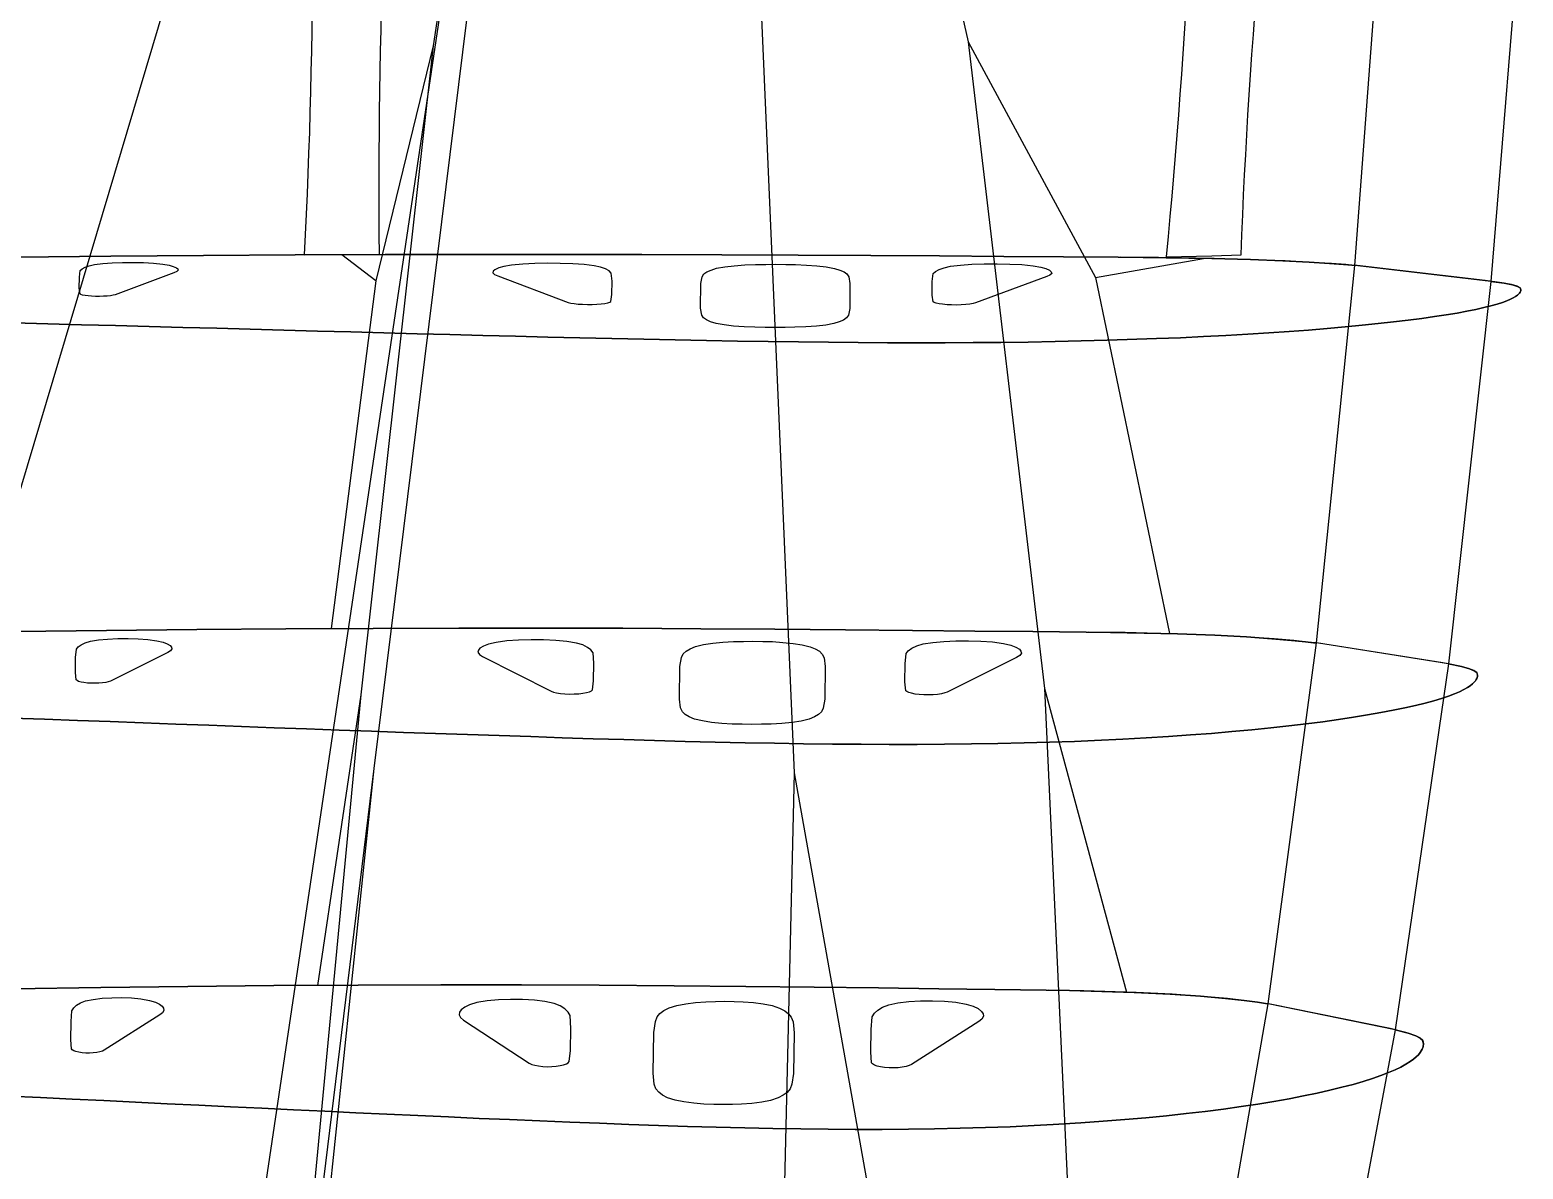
# Model space of a CAD drawing. Extents: x -1328 to 1439, y -3653 to 3653.
# Drawn here: x 71 to 1378, y -2372 to -1375 of the extents above; entities that cross this region are included whole.
import ezdxf

# ---------------------------------------------------------------- set-up
doc = ezdxf.new("R2010")
doc.units = 0
for name, color, linetype in [('BANDESTENSION', 5, 'CONTINUOUS'), ('EXTRADOS', 7, 'CONTINUOUS'), ('INTRADOS', 7, 'CONTINUOUS'), ('JONCS', 6, 'CONTINUOUS'), ('NERVURES', 1, 'CONTINUOUS'), ('SUSPENTAGE', 8, 'CONTINUOUS'), ('TROUS', 2, 'CONTINUOUS')]:
    doc.layers.add(name, color=color, linetype=linetype)

msp = doc.modelspace()

# ---------------------------------------------------------------- linework, layer by layer
at = {"layer": 'BANDESTENSION', "color": 5, "linetype": 'CONTINUOUS'}
for points in [[(318.1, -1358.3, 173.4), (317.8, -1376.2, 177.1), (317.5, -1394, 180.8), (317.1, -1411.8, 184.5), (316.7, -1429.7, 188.2), (316.2, -1447.5, 191.9), (315.7, -1465.3, 195.6), (315, -1483.2, 199.3), (314.4, -1501, 203), (313.7, -1518.8, 206.7), (312.9, -1536.7, 210.4), (312, -1554.5, 214.1), (311.1, -1572.3, 217.8), (311.1, -1572.3, 217.8), (376.9, -1572, 219.3), (376.9, -1572, 219.3), (376.7, -1554.2, 215.6), (376.6, -1536.3, 211.9), (376.6, -1518.5, 208.2), (376.6, -1500.7, 204.5), (376.7, -1482.8, 200.8), (376.9, -1465, 197.1), (377.1, -1447.2, 193.4), (377.3, -1429.3, 189.6), (377.6, -1411.5, 185.9), (378, -1393.7, 182.2), (378.4, -1375.8, 178.6), (378.9, -1358, 174.9)], [(1082, -1360.7, 160.1), (1080.9, -1378.5, 163.7), (1079.8, -1396.3, 167.3), (1078.6, -1414.1, 171), (1077.3, -1431.9, 174.6), (1076, -1449.7, 178.3), (1074.6, -1467.5, 182), (1073.2, -1485.2, 185.6), (1071.7, -1503, 189.3), (1070.1, -1520.8, 193), (1068.5, -1538.6, 196.6), (1066.9, -1556.3, 200.3), (1065.1, -1574.1, 204), (1065.1, -1574.1, 204), (1105.2, -1573.2, 200.2), (1130.8, -1572.2, 196), (1130.8, -1572.2, 196), (1131.5, -1554.6, 192.5), (1132.2, -1537.1, 189), (1133, -1519.6, 185.4), (1133.9, -1502.1, 181.9), (1134.8, -1484.6, 178.3), (1135.8, -1467.1, 174.8), (1136.8, -1449.6, 171.2), (1137.9, -1432.1, 167.6), (1139.1, -1414.6, 164), (1140.3, -1397.1, 160.4), (1141.5, -1379.6, 156.8), (1142.8, -1362.1, 153.2)]]:
    msp.add_polyline3d(points, dxfattribs=at)
at = {"layer": 'EXTRADOS', "color": 7, "linetype": 'CONTINUOUS'}
for points in [[(1377.5, -1250, 20.1), (1349.2, -1595.4, 92.4), (1361, -1597.1, 82.8), (1368.2, -1598.5, 75), (1372.5, -1599.8, 68), (1374.8, -1601.1, 60.9), (1375.6, -1602.9, 51.4), (1375.6, -1602.9, 51.1), (1375.6, -1603.1, 50.1), (1375.5, -1603.4, 48.5), (1375.4, -1603.8, 46.3), (1375.2, -1604.3, 43.5), (1374.9, -1605, 40), (1374.4, -1605.7, 35.9), (1373.6, -1606.6, 31.2), (1372.5, -1607.6, 25.9), (1370.9, -1608.7, 20), (1368.9, -1609.8, 13.5), (1366.4, -1611.1, 6.7), (1363.2, -1612.5, -0.6), (1359.4, -1613.9, -8.3), (1354.8, -1615.3, -16.2), (1349.4, -1616.8, -24.4), (1343.2, -1618.4, -32.8), (1336.2, -1619.9, -41.3), (1328.4, -1621.5, -49.8), (1319.8, -1623.1, -58.4), (1310.3, -1624.7, -67), (1299.9, -1626.2, -75.6), (1288.8, -1627.8, -84.1), (1276.8, -1629.4, -92.5), (1264.2, -1630.9, -100.8), (1250.7, -1632.4, -109), (1236.6, -1633.8, -117), (1221.7, -1635.3, -124.7), (1206.1, -1636.7, -132.3), (1189.7, -1638, -139.5), (1172.7, -1639.3, -146.4), (1155, -1640.5, -153), (1136.6, -1641.6, -159.3), (1117.5, -1642.7, -165.2), (1097.9, -1643.7, -170.7), (1077.7, -1644.7, -175.8), (1056.8, -1645.5, -180.4), (1031.2, -1646.4, -185.3), (1013.5, -1647, -188.3), (991, -1647.5, -191.5), (968, -1648, -194.2), (944.6, -1648.5, -196.4), (920.7, -1648.8, -198.1), (896.4, -1649, -199.2), (871.8, -1649.1, -199.9), (846.8, -1649.1, -200), (821.5, -1649.1, -199.7), (795.8, -1648.9, -198.9), (769.8, -1648.7, -197.6), (743.6, -1648.4, -196), (717, -1648, -194), (690.2, -1647.6, -191.6), (663.1, -1647.1, -188.9), (635.8, -1646.5, -186), (608.2, -1646, -182.8), (580.4, -1645.4, -179.5), (552.4, -1644.7, -176.1), (524.3, -1644.1, -172.5), (495.9, -1643.4, -168.8), (467.4, -1642.7, -165), (438.7, -1642, -161.1), (409.9, -1641.2, -157.1), (380.9, -1640.5, -153), (351.9, -1639.7, -148.9), (322.7, -1638.9, -144.6), (293.4, -1638.1, -140.3), (264, -1637.3, -136), (234.6, -1636.5, -131.7), (205.1, -1635.7, -127.3), (175.6, -1634.9, -122.9), (146, -1634.1, -118.5), (116.4, -1633.3, -114.1), (86.8, -1632.5, -109.8), (57.2, -1631.7, -105.5)], [(57.2, -1631.7, -105.5), (86.8, -1632.5, -109.8), (116.4, -1633.3, -114.1), (146, -1634.1, -118.5), (175.6, -1634.9, -122.9), (205.1, -1635.7, -127.3), (234.6, -1636.5, -131.7), (264, -1637.3, -136), (293.4, -1638.1, -140.3), (322.7, -1638.9, -144.6), (351.9, -1639.7, -148.9), (380.9, -1640.5, -153), (409.9, -1641.2, -157.1), (438.7, -1642, -161.1), (467.4, -1642.7, -165), (495.9, -1643.4, -168.8), (524.3, -1644.1, -172.5), (552.4, -1644.7, -176.1), (580.4, -1645.4, -179.5), (608.2, -1646, -182.8), (635.8, -1646.5, -186), (663.1, -1647.1, -188.9), (690.2, -1647.6, -191.6), (717, -1648, -194), (743.6, -1648.4, -196), (769.8, -1648.7, -197.6), (795.8, -1648.9, -198.9), (821.5, -1649.1, -199.7), (846.8, -1649.1, -200), (871.8, -1649.1, -199.9), (896.4, -1649, -199.2), (920.7, -1648.8, -198.1), (944.6, -1648.5, -196.4), (968, -1648, -194.2), (991, -1647.5, -191.5), (1013.5, -1647, -188.3), (1031.2, -1646.4, -185.3), (1056.8, -1645.5, -180.4), (1077.7, -1644.7, -175.8), (1097.9, -1643.7, -170.7), (1117.5, -1642.7, -165.2), (1136.6, -1641.6, -159.3), (1155, -1640.5, -153), (1172.7, -1639.3, -146.4), (1189.7, -1638, -139.5), (1206.1, -1636.7, -132.3), (1221.7, -1635.3, -124.7), (1236.6, -1633.8, -117), (1250.7, -1632.4, -109), (1264.2, -1630.9, -100.8), (1276.8, -1629.4, -92.5), (1288.8, -1627.8, -84.1), (1299.9, -1626.2, -75.6), (1310.3, -1624.7, -67), (1319.8, -1623.1, -58.4), (1328.4, -1621.5, -49.8), (1336.2, -1619.9, -41.3), (1343.2, -1618.4, -32.8), (1349.4, -1616.8, -24.4), (1354.8, -1615.3, -16.2), (1359.4, -1613.9, -8.3), (1363.2, -1612.5, -0.6), (1366.4, -1611.1, 6.7), (1368.9, -1609.8, 13.5), (1370.9, -1608.7, 20), (1372.5, -1607.6, 25.9), (1373.6, -1606.6, 31.2), (1374.4, -1605.7, 35.9), (1374.9, -1605, 40), (1375.2, -1604.3, 43.5), (1375.4, -1603.8, 46.3), (1375.5, -1603.4, 48.5), (1375.6, -1603.1, 50.1), (1375.6, -1602.9, 51.1), (1375.6, -1602.9, 51.4), (1374.8, -1601.1, 60.9), (1372.5, -1599.8, 68), (1368.2, -1598.5, 75), (1361, -1597.1, 82.8), (1349.2, -1595.4, 92.4), (1312.1, -1930.1, 188.3), (1323.6, -1932.4, 179.1), (1330.6, -1934.3, 171.6), (1334.8, -1936, 164.9), (1337, -1937.7, 158), (1337.7, -1940, 148.9), (1337.7, -1940.1, 148.6), (1337.7, -1940.3, 147.7), (1337.7, -1940.7, 146.1), (1337.6, -1941.2, 144), (1337.4, -1941.9, 141.3), (1337.1, -1942.7, 138), (1336.5, -1943.7, 134.1), (1335.8, -1944.9, 129.6), (1334.7, -1946.1, 124.5), (1333.2, -1947.6, 118.8), (1331.2, -1949.1, 112.6), (1328.7, -1950.8, 106), (1325.6, -1952.5, 99.1), (1321.9, -1954.4, 91.7), (1317.4, -1956.3, 84.1), (1312.1, -1958.3, 76.3), (1306.1, -1960.3, 68.3), (1299.3, -1962.4, 60.1), (1291.7, -1964.4, 51.9), (1283.3, -1966.5, 43.7), (1274, -1968.6, 35.5), (1263.9, -1970.6, 27.3), (1253.1, -1972.7, 19.1), (1241.4, -1974.7, 11.1), (1229.1, -1976.7, 3.1), (1216.1, -1978.7, -4.7), (1202.3, -1980.6, -12.3), (1187.8, -1982.5, -19.7), (1172.6, -1984.3, -26.9), (1156.7, -1986, -33.8), (1140.1, -1987.7, -40.5), (1122.8, -1989.3, -46.8), (1104.9, -1990.8, -52.7), (1086.4, -1992.2, -58.4), (1067.3, -1993.5, -63.6), (1047.6, -1994.8, -68.4), (1027.3, -1995.9, -72.8), (1002.4, -1997.1, -77.5), (985.1, -1997.8, -80.3), (963.3, -1998.5, -83.4), (940.9, -1999.2, -85.9), (918.1, -1999.7, -88), (894.9, -2000.1, -89.6), (871.3, -2000.4, -90.6), (847.3, -2000.5, -91.2), (823, -2000.5, -91.3), (798.3, -2000.4, -90.9), (773.4, -2000.2, -90.1), (748.1, -1999.9, -88.9), (722.6, -1999.5, -87.3), (696.8, -1999, -85.3), (670.7, -1998.4, -83), (644.3, -1997.8, -80.3), (617.7, -1997, -77.5), (590.9, -1996.3, -74.4), (563.9, -1995.5, -71.2), (536.7, -1994.6, -67.9), (509.3, -1993.7, -64.4), (481.7, -1992.8, -60.8), (454, -1991.9, -57.1), (426.1, -1991, -53.3), (398.1, -1990, -49.4), (369.9, -1989, -45.5), (341.7, -1988, -41.4), (313.3, -1986.9, -37.3), (284.8, -1985.9, -33.2), (256.3, -1984.8, -29), (227.6, -1983.7, -24.7), (199, -1982.7, -20.5), (170.2, -1981.6, -16.2), (141.5, -1980.5, -12), (112.7, -1979.5, -7.7), (83.9, -1978.4, -3.5), (55.1, -1977.4, 0.6)], [(55.1, -1977.4, 0.6), (83.9, -1978.4, -3.5), (112.7, -1979.5, -7.7), (141.5, -1980.5, -12), (170.2, -1981.6, -16.2), (199, -1982.7, -20.5), (227.6, -1983.7, -24.7), (256.3, -1984.8, -29), (284.8, -1985.9, -33.2), (313.3, -1986.9, -37.3), (341.7, -1988, -41.4), (369.9, -1989, -45.5), (398.1, -1990, -49.4), (426.1, -1991, -53.3), (454, -1991.9, -57.1), (481.7, -1992.8, -60.8), (509.3, -1993.7, -64.4), (536.7, -1994.6, -67.9), (563.9, -1995.5, -71.2), (590.9, -1996.3, -74.4), (617.7, -1997, -77.5), (644.3, -1997.8, -80.3), (670.7, -1998.4, -83), (696.8, -1999, -85.3), (722.6, -1999.5, -87.3), (748.1, -1999.9, -88.9), (773.4, -2000.2, -90.1), (798.3, -2000.4, -90.9), (823, -2000.5, -91.3), (847.3, -2000.5, -91.2), (871.3, -2000.4, -90.6), (894.9, -2000.1, -89.6), (918.1, -1999.7, -88), (940.9, -1999.2, -85.9), (963.3, -1998.5, -83.4), (985.1, -1997.8, -80.3), (1002.4, -1997.1, -77.5), (1027.3, -1995.9, -72.8), (1047.6, -1994.8, -68.4), (1067.3, -1993.5, -63.6), (1086.4, -1992.2, -58.4), (1104.9, -1990.8, -52.7), (1122.8, -1989.3, -46.8), (1140.1, -1987.7, -40.5), (1156.7, -1986, -33.8), (1172.6, -1984.3, -26.9), (1187.8, -1982.5, -19.7), (1202.3, -1980.6, -12.3), (1216.1, -1978.7, -4.7), (1229.1, -1976.7, 3.1), (1241.4, -1974.7, 11.1), (1253.1, -1972.7, 19.1), (1263.9, -1970.6, 27.3), (1274, -1968.6, 35.5), (1283.3, -1966.5, 43.7), (1291.7, -1964.4, 51.9), (1299.3, -1962.4, 60.1), (1306.1, -1960.3, 68.3), (1312.1, -1958.3, 76.3), (1317.4, -1956.3, 84.1), (1321.9, -1954.4, 91.7), (1325.6, -1952.5, 99.1), (1328.7, -1950.8, 106), (1331.2, -1949.1, 112.6), (1333.2, -1947.6, 118.8), (1334.7, -1946.1, 124.5), (1335.8, -1944.9, 129.6), (1336.5, -1943.7, 134.1), (1337.1, -1942.7, 138), (1337.4, -1941.9, 141.3), (1337.6, -1941.2, 144), (1337.7, -1940.7, 146.1), (1337.7, -1940.3, 147.7), (1337.7, -1940.1, 148.6), (1337.7, -1940, 148.9), (1337, -1937.7, 158), (1334.8, -1936, 164.9), (1330.6, -1934.3, 171.6), (1323.6, -1932.4, 179.1), (1312.1, -1930.1, 188.3), (1265.7, -2250.1, 307.9), (1276.8, -2253, 299.2), (1283.5, -2255.4, 292.1), (1287.5, -2257.5, 285.8), (1289.7, -2259.6, 279.3), (1290.3, -2262.4, 270.7), (1290.3, -2262.5, 270.4), (1290.3, -2262.8, 269.5), (1290.3, -2263.3, 268.1), (1290.2, -2264, 266.1), (1290, -2264.8, 263.5), (1289.7, -2265.8, 260.4), (1289.2, -2267.1, 256.7), (1288.4, -2268.5, 252.5), (1287.3, -2270.1, 247.6), (1285.9, -2271.9, 242.3), (1284, -2273.8, 236.5), (1281.6, -2275.8, 230.2), (1278.6, -2278, 223.6), (1274.9, -2280.3, 216.7), (1270.6, -2282.7, 209.6), (1265.5, -2285.1, 202.2), (1259.7, -2287.6, 194.6), (1253.1, -2290.2, 186.9), (1245.8, -2292.7, 179.2), (1237.6, -2295.3, 171.4), (1228.7, -2297.9, 163.6), (1218.9, -2300.4, 155.9), (1208.4, -2303, 148.3), (1197.2, -2305.5, 140.7), (1185.3, -2308, 133.2), (1172.7, -2310.4, 125.8), (1159.4, -2312.8, 118.7), (1145.4, -2315.1, 111.7), (1130.7, -2317.3, 104.9), (1115.3, -2319.5, 98.4), (1099.3, -2321.6, 92.2), (1082.6, -2323.5, 86.2), (1065.4, -2325.4, 80.6), (1047.5, -2327.1, 75.3), (1029.1, -2328.7, 70.4), (1010, -2330.2, 65.9), (990.5, -2331.6, 61.8), (966.4, -2333.1, 57.4), (949.8, -2333.9, 54.8), (928.7, -2334.9, 51.9), (907.1, -2335.7, 49.5), (885.1, -2336.3, 47.6), (862.7, -2336.8, 46.2), (839.9, -2337.1, 45.2), (816.8, -2337.3, 44.7), (793.3, -2337.3, 44.6), (769.6, -2337.2, 45), (745.5, -2336.9, 45.8), (721.1, -2336.5, 47), (696.5, -2336, 48.6), (671.6, -2335.3, 50.5), (646.4, -2334.6, 52.8), (621, -2333.8, 55.3), (595.3, -2332.9, 58), (569.5, -2331.9, 60.9), (543.4, -2330.9, 64), (517.2, -2329.8, 67.2), (490.8, -2328.7, 70.5), (464.2, -2327.6, 74), (437.4, -2326.4, 77.5), (410.5, -2325.2, 81.1), (383.5, -2324, 84.9), (356.3, -2322.7, 88.7), (329.1, -2321.4, 92.5), (301.7, -2320.1, 96.4), (274.2, -2318.8, 100.4), (246.7, -2317.5, 104.4), (219.1, -2316.2, 108.5), (191.4, -2314.8, 112.5), (163.7, -2313.5, 116.6), (136, -2312.1, 120.7), (108.2, -2310.8, 124.7), (80.4, -2309.4, 128.7), (52.7, -2308.1, 132.7)], [(52.7, -2308.1, 132.7), (80.4, -2309.4, 128.7), (108.2, -2310.8, 124.7), (136, -2312.1, 120.7), (163.7, -2313.5, 116.6), (191.4, -2314.8, 112.5), (219.1, -2316.2, 108.5), (246.7, -2317.5, 104.4), (274.2, -2318.8, 100.4), (301.7, -2320.1, 96.4), (329.1, -2321.4, 92.5), (356.3, -2322.7, 88.7), (383.5, -2324, 84.9), (410.5, -2325.2, 81.1), (437.4, -2326.4, 77.5), (464.2, -2327.6, 74), (490.8, -2328.7, 70.5), (517.2, -2329.8, 67.2), (543.4, -2330.9, 64), (569.5, -2331.9, 60.9), (595.3, -2332.9, 58), (621, -2333.8, 55.3), (646.4, -2334.6, 52.8), (671.6, -2335.3, 50.5), (696.5, -2336, 48.6), (721.1, -2336.5, 47), (745.5, -2336.9, 45.8), (769.6, -2337.2, 45), (793.3, -2337.3, 44.6), (816.8, -2337.3, 44.7), (839.9, -2337.1, 45.2), (862.7, -2336.8, 46.2), (885.1, -2336.3, 47.6), (907.1, -2335.7, 49.5), (928.7, -2334.9, 51.9), (949.8, -2333.9, 54.8), (966.4, -2333.1, 57.4), (990.5, -2331.6, 61.8), (1010, -2330.2, 65.9), (1029.1, -2328.7, 70.4), (1047.5, -2327.1, 75.3), (1065.4, -2325.4, 80.6), (1082.6, -2323.5, 86.2), (1099.3, -2321.6, 92.2), (1115.3, -2319.5, 98.4), (1130.7, -2317.3, 104.9), (1145.4, -2315.1, 111.7), (1159.4, -2312.8, 118.7), (1172.7, -2310.4, 125.8), (1185.3, -2308, 133.2), (1197.2, -2305.5, 140.7), (1208.4, -2303, 148.3), (1218.9, -2300.4, 155.9), (1228.7, -2297.9, 163.6), (1237.6, -2295.3, 171.4), (1245.8, -2292.7, 179.2), (1253.1, -2290.2, 186.9), (1259.7, -2287.6, 194.6), (1265.5, -2285.1, 202.2), (1270.6, -2282.7, 209.6), (1274.9, -2280.3, 216.7), (1278.6, -2278, 223.6), (1281.6, -2275.8, 230.2), (1284, -2273.8, 236.5), (1285.9, -2271.9, 242.3), (1287.3, -2270.1, 247.6), (1288.4, -2268.5, 252.5), (1289.2, -2267.1, 256.7), (1289.7, -2265.8, 260.4), (1290, -2264.8, 263.5), (1290.2, -2264, 266.1), (1290.3, -2263.3, 268.1), (1290.3, -2262.8, 269.5), (1290.3, -2262.5, 270.4), (1290.3, -2262.4, 270.7), (1289.7, -2259.6, 279.3), (1287.5, -2257.5, 285.8), (1283.5, -2255.4, 292.1), (1276.8, -2253, 299.2), (1265.7, -2250.1, 307.9), (1209.1, -2551.9, 450.5)]]:
    msp.add_polyline3d(points, dxfattribs=at)
at = {"layer": 'INTRADOS', "color": 7, "linetype": 'CONTINUOUS'}
for points in [[(60.1, -1574.2, 207.6), (142, -1573.4, 211.6), (223.1, -1572.8, 215), (303.2, -1572.3, 217.6), (382, -1572, 219.4), (459, -1571.8, 220.4), (533.9, -1571.8, 220.6), (606.5, -1571.9, 220), (676.4, -1572.1, 218.7), (743.3, -1572.5, 216.9), (806.8, -1572.8, 214.9), (866.9, -1573.2, 212.8), (923.1, -1573.6, 210.8), (975.3, -1573.9, 209), (1023.3, -1574.3, 207.1), (1045.1, -1574.5, 205.9), (1105.3, -1575.5, 200.6), (1138.9, -1576.4, 195.5), (1167.3, -1577.5, 189.6), (1190.3, -1578.6, 183.3), (1208, -1579.7, 177.3), (1220.4, -1580.6, 172.4), (1227.8, -1581.2, 169.1), (1230.3, -1581.4, 168), (1256, -1239.9, 97.8)], [(1230.3, -1581.4, 168), (1227.8, -1581.2, 169.1), (1220.4, -1580.6, 172.4), (1208, -1579.7, 177.3), (1190.3, -1578.6, 183.3), (1167.3, -1577.5, 189.6), (1138.9, -1576.4, 195.5), (1105.3, -1575.5, 200.6), (1045.1, -1574.5, 205.9), (1023.3, -1574.3, 207.1), (975.3, -1573.9, 209), (923.1, -1573.6, 210.8), (866.9, -1573.2, 212.8), (806.8, -1572.8, 214.9), (743.3, -1572.5, 216.9), (676.4, -1572.1, 218.7), (606.5, -1571.9, 220), (533.9, -1571.8, 220.6), (459, -1571.8, 220.4), (382, -1572, 219.4), (303.2, -1572.3, 217.6), (223.1, -1572.8, 215), (142, -1573.4, 211.6), (60.1, -1574.2, 207.6)], [(58.5, -1901.7, 300.9), (138.1, -1900.7, 304.6), (217.1, -1900, 307.7), (295, -1899.4, 310.1), (371.6, -1899, 311.7), (446.5, -1898.7, 312.5), (519.4, -1898.7, 312.6), (590, -1898.9, 311.9), (658, -1899.3, 310.5), (723, -1899.7, 308.7), (784.8, -1900.2, 306.7), (843.2, -1900.7, 304.6), (897.9, -1901.3, 302.5), (948.7, -1901.7, 300.7), (995.3, -1902.2, 298.8), (1016.6, -1902.5, 297.7), (1075.1, -1903.8, 292.4), (1107.7, -1905, 287.5), (1135.4, -1906.5, 281.8), (1157.8, -1908, 275.7), (1175, -1909.5, 269.9), (1187, -1910.7, 265.2), (1194.2, -1911.5, 262.1), (1196.6, -1911.7, 261), (1230.3, -1581.4, 168)], [(1196.6, -1911.7, 261), (1194.2, -1911.5, 262.1), (1187, -1910.7, 265.2), (1175, -1909.5, 269.9), (1157.8, -1908, 275.7), (1135.4, -1906.5, 281.8), (1107.7, -1905, 287.5), (1075.1, -1903.8, 292.4), (1016.6, -1902.5, 297.7), (995.3, -1902.2, 298.8), (948.7, -1901.7, 300.7), (897.9, -1901.3, 302.5), (843.2, -1900.7, 304.6), (784.8, -1900.2, 306.7), (723, -1899.7, 308.7), (658, -1899.3, 310.5), (590, -1898.9, 311.9), (519.4, -1898.7, 312.6), (446.5, -1898.7, 312.5), (371.6, -1899, 311.7), (295, -1899.4, 310.1), (217.1, -1900, 307.7), (138.1, -1900.7, 304.6), (58.5, -1901.7, 300.9)], [(56.5, -2214.3, 416.3), (133.3, -2213.1, 419.7), (209.5, -2212.2, 422.5), (284.6, -2211.5, 424.6), (358.5, -2211, 426), (430.8, -2210.8, 426.7), (501.2, -2210.8, 426.6), (569.3, -2211.1, 425.8), (634.8, -2211.6, 424.4), (697.6, -2212.2, 422.6), (757.2, -2212.8, 420.6), (813.5, -2213.5, 418.5), (866.3, -2214.2, 416.5), (915.3, -2214.8, 414.7), (960.3, -2215.4, 412.8), (980.8, -2215.8, 411.7), (1037.2, -2217.4, 406.7), (1068.7, -2219, 402), (1095.4, -2220.8, 396.5), (1117, -2222.7, 390.8), (1133.5, -2224.5, 385.3), (1145.2, -2226, 380.8), (1152.1, -2227, 377.8), (1154.4, -2227.3, 376.8), (1196.6, -1911.7, 261)], [(1154.4, -2227.3, 376.8), (1152.1, -2227, 377.8), (1145.2, -2226, 380.8), (1133.5, -2224.5, 385.3), (1117, -2222.7, 390.8), (1095.4, -2220.8, 396.5), (1068.7, -2219, 402), (1037.2, -2217.4, 406.7), (980.8, -2215.8, 411.7), (960.3, -2215.4, 412.8), (915.3, -2214.8, 414.7), (866.3, -2214.2, 416.5), (813.5, -2213.5, 418.5), (757.2, -2212.8, 420.6), (697.6, -2212.2, 422.6), (634.8, -2211.6, 424.4), (569.3, -2211.1, 425.8), (501.2, -2210.8, 426.6), (430.8, -2210.8, 426.7), (358.5, -2211, 426), (284.6, -2211.5, 424.6), (209.5, -2212.2, 422.5), (133.3, -2213.1, 419.7), (56.5, -2214.3, 416.3)], [(1102.9, -2524.6, 514.7), (1154.4, -2227.3, 376.8)]]:
    msp.add_polyline3d(points, dxfattribs=at)
at = {"layer": 'JONCS', "color": 6, "linetype": 'CONTINUOUS'}
for points in [[(1349.4, -1616.8, -24.4), (1354.8, -1615.3, -16.2), (1359.4, -1613.9, -8.3), (1363.2, -1612.5, -0.6), (1366.4, -1611.1, 6.7), (1368.9, -1609.8, 13.5), (1370.9, -1608.7, 20), (1372.5, -1607.6, 25.9), (1373.6, -1606.6, 31.2), (1374.4, -1605.7, 35.9), (1374.9, -1605, 40), (1375.2, -1604.3, 43.5), (1375.4, -1603.8, 46.3), (1375.5, -1603.4, 48.5), (1375.6, -1603.1, 50.1), (1375.6, -1602.9, 51.1), (1375.6, -1602.9, 51.4), (1374.8, -1601.1, 61.3), (1372.2, -1599.7, 68.7), (1367.3, -1598.3, 76.1), (1359, -1596.8, 84.6), (1344.2, -1594.7, 96), (1232.2, -1581.6, 167.1), (1229.8, -1581.4, 168.2), (1222.4, -1580.8, 171.5), (1210, -1579.9, 176.5), (1192.4, -1578.8, 182.6), (1169.3, -1577.6, 189.1), (1140.9, -1576.5, 195.2), (1107.3, -1575.5, 200.3), (1058.4, -1574.6, 205.1), (1025.3, -1574.3, 207)], [(1312.1, -1958.3, 76.3), (1317.4, -1956.3, 84.1), (1321.9, -1954.4, 91.7), (1325.6, -1952.5, 99.1), (1328.7, -1950.8, 106), (1331.2, -1949.1, 112.6), (1333.2, -1947.6, 118.8), (1334.7, -1946.1, 124.5), (1335.8, -1944.9, 129.6), (1336.5, -1943.7, 134.1), (1337.1, -1942.7, 138), (1337.4, -1941.9, 141.3), (1337.6, -1941.2, 144), (1337.7, -1940.7, 146.1), (1337.7, -1940.3, 147.7), (1337.7, -1940.1, 148.6), (1337.7, -1940, 148.9), (1337, -1937.6, 158.4), (1334.5, -1935.8, 165.5), (1329.8, -1934, 172.7), (1321.7, -1931.9, 180.8), (1307.3, -1929.2, 191.7), (1198.5, -1911.9, 260.1), (1196.1, -1911.7, 261.2), (1189, -1910.9, 264.4), (1176.9, -1909.7, 269.2), (1159.8, -1908.2, 275.1), (1137.4, -1906.6, 281.3), (1109.8, -1905.1, 287.2), (1077.1, -1903.9, 292.2), (1029.5, -1902.7, 296.8), (997.3, -1902.2, 298.7)], [(1265.5, -2285.1, 202.2), (1270.6, -2282.7, 209.6), (1274.9, -2280.3, 216.7), (1278.6, -2278, 223.6), (1281.6, -2275.8, 230.2), (1284, -2273.8, 236.5), (1285.9, -2271.9, 242.3), (1287.3, -2270.1, 247.6), (1288.4, -2268.5, 252.5), (1289.2, -2267.1, 256.7), (1289.7, -2265.8, 260.4), (1290, -2264.8, 263.5), (1290.2, -2264, 266.1), (1290.3, -2263.3, 268.1), (1290.3, -2262.8, 269.5), (1290.3, -2262.5, 270.4), (1290.3, -2262.4, 270.7), (1289.6, -2259.5, 279.7), (1287.2, -2257.2, 286.4), (1282.7, -2255, 293.1), (1274.9, -2252.5, 300.8), (1261.1, -2249, 311.2), (1156.2, -2227.6, 376), (1153.9, -2227.3, 377), (1147, -2226.3, 380), (1135.4, -2224.8, 384.6), (1118.9, -2222.9, 390.2), (1097.3, -2220.9, 396.1), (1070.6, -2219.1, 401.7), (1039.1, -2217.5, 406.4), (993.2, -2216, 410.9), (962.1, -2215.4, 412.8)]]:
    msp.add_polyline3d(points, dxfattribs=at)
at = {"layer": 'NERVURES', "color": 1, "linetype": 'CONTINUOUS'}
for points in [[(57.2, -1631.7, -105.5), (86.8, -1632.5, -109.8), (116.4, -1633.3, -114.1), (146, -1634.1, -118.5), (175.6, -1634.9, -122.9), (205.1, -1635.7, -127.3), (234.6, -1636.5, -131.7), (264, -1637.3, -136), (293.4, -1638.1, -140.3), (322.7, -1638.9, -144.6), (351.9, -1639.7, -148.9), (380.9, -1640.5, -153), (409.9, -1641.2, -157.1), (438.7, -1642, -161.1), (467.4, -1642.7, -165), (495.9, -1643.4, -168.8), (524.3, -1644.1, -172.5), (552.4, -1644.7, -176.1), (580.4, -1645.4, -179.5), (608.2, -1646, -182.8), (635.8, -1646.5, -186), (663.1, -1647.1, -188.9), (690.2, -1647.6, -191.6), (717, -1648, -194), (743.6, -1648.4, -196), (769.8, -1648.7, -197.6), (795.8, -1648.9, -198.9), (821.5, -1649.1, -199.7), (846.8, -1649.1, -200), (871.8, -1649.1, -199.9), (896.4, -1649, -199.2), (920.7, -1648.8, -198.1), (944.6, -1648.5, -196.4), (968, -1648, -194.2), (991, -1647.5, -191.5), (1013.5, -1647, -188.3), (1031.2, -1646.4, -185.3), (1056.8, -1645.5, -180.4), (1077.7, -1644.7, -175.8), (1097.9, -1643.7, -170.7), (1117.5, -1642.7, -165.2), (1136.6, -1641.6, -159.3), (1155, -1640.5, -153), (1172.7, -1639.3, -146.4), (1189.7, -1638, -139.5), (1206.1, -1636.7, -132.3), (1221.7, -1635.3, -124.7), (1236.6, -1633.8, -117), (1250.7, -1632.4, -109), (1264.2, -1630.9, -100.8), (1276.8, -1629.4, -92.5), (1288.8, -1627.8, -84.1), (1299.9, -1626.2, -75.6), (1310.3, -1624.7, -67), (1319.8, -1623.1, -58.4), (1328.4, -1621.5, -49.8), (1336.2, -1619.9, -41.3), (1343.2, -1618.4, -32.8), (1349.4, -1616.8, -24.4), (1354.8, -1615.3, -16.2), (1359.4, -1613.9, -8.3), (1363.2, -1612.5, -0.6), (1366.4, -1611.1, 6.7), (1368.9, -1609.8, 13.5), (1370.9, -1608.7, 20), (1372.5, -1607.6, 25.9), (1373.6, -1606.6, 31.2), (1374.4, -1605.7, 35.9), (1374.9, -1605, 40), (1375.2, -1604.3, 43.5), (1375.4, -1603.8, 46.3), (1375.5, -1603.4, 48.5), (1375.6, -1603.1, 50.1), (1375.6, -1602.9, 51.1), (1375.6, -1602.9, 51.4), (1374.8, -1601.1, 60.9), (1372.5, -1599.8, 68), (1368.2, -1598.5, 75), (1361, -1597.1, 82.8), (1349.2, -1595.4, 92.4), (1230.3, -1581.4, 168), (1227.8, -1581.2, 169.1), (1220.4, -1580.6, 172.4), (1208, -1579.7, 177.3), (1190.3, -1578.6, 183.3), (1167.3, -1577.5, 189.6), (1138.9, -1576.4, 195.5), (1105.3, -1575.5, 200.6), (1045.1, -1574.5, 205.9), (1023.3, -1574.3, 207.1), (975.3, -1573.9, 209), (923.1, -1573.6, 210.8), (866.9, -1573.2, 212.8), (806.8, -1572.8, 214.9), (743.3, -1572.5, 216.9), (676.4, -1572.1, 218.7), (606.5, -1571.9, 220), (533.9, -1571.8, 220.6), (459, -1571.8, 220.4), (382, -1572, 219.4), (303.2, -1572.3, 217.6), (223.1, -1572.8, 215), (142, -1573.4, 211.6), (60.1, -1574.2, 207.6)], [(55.1, -1977.4, 0.6), (83.9, -1978.4, -3.5), (112.7, -1979.5, -7.7), (141.5, -1980.5, -12), (170.2, -1981.6, -16.2), (199, -1982.7, -20.5), (227.6, -1983.7, -24.7), (256.3, -1984.8, -29), (284.8, -1985.9, -33.2), (313.3, -1986.9, -37.3), (341.7, -1988, -41.4), (369.9, -1989, -45.5), (398.1, -1990, -49.4), (426.1, -1991, -53.3), (454, -1991.9, -57.1), (481.7, -1992.8, -60.8), (509.3, -1993.7, -64.4), (536.7, -1994.6, -67.9), (563.9, -1995.5, -71.2), (590.9, -1996.3, -74.4), (617.7, -1997, -77.5), (644.3, -1997.8, -80.3), (670.7, -1998.4, -83), (696.8, -1999, -85.3), (722.6, -1999.5, -87.3), (748.1, -1999.9, -88.9), (773.4, -2000.2, -90.1), (798.3, -2000.4, -90.9), (823, -2000.5, -91.3), (847.3, -2000.5, -91.2), (871.3, -2000.4, -90.6), (894.9, -2000.1, -89.6), (918.1, -1999.7, -88), (940.9, -1999.2, -85.9), (963.3, -1998.5, -83.4), (985.1, -1997.8, -80.3), (1002.4, -1997.1, -77.5), (1027.3, -1995.9, -72.8), (1047.6, -1994.8, -68.4), (1067.3, -1993.5, -63.6), (1086.4, -1992.2, -58.4), (1104.9, -1990.8, -52.7), (1122.8, -1989.3, -46.8), (1140.1, -1987.7, -40.5), (1156.7, -1986, -33.8), (1172.6, -1984.3, -26.9), (1187.8, -1982.5, -19.7), (1202.3, -1980.6, -12.3), (1216.1, -1978.7, -4.7), (1229.1, -1976.7, 3.1), (1241.4, -1974.7, 11.1), (1253.1, -1972.7, 19.1), (1263.9, -1970.6, 27.3), (1274, -1968.6, 35.5), (1283.3, -1966.5, 43.7), (1291.7, -1964.4, 51.9), (1299.3, -1962.4, 60.1), (1306.1, -1960.3, 68.3), (1312.1, -1958.3, 76.3), (1317.4, -1956.3, 84.1), (1321.9, -1954.4, 91.7), (1325.6, -1952.5, 99.1), (1328.7, -1950.8, 106), (1331.2, -1949.1, 112.6), (1333.2, -1947.6, 118.8), (1334.7, -1946.1, 124.5), (1335.8, -1944.9, 129.6), (1336.5, -1943.7, 134.1), (1337.1, -1942.7, 138), (1337.4, -1941.9, 141.3), (1337.6, -1941.2, 144), (1337.7, -1940.7, 146.1), (1337.7, -1940.3, 147.7), (1337.7, -1940.1, 148.6), (1337.7, -1940, 148.9), (1337, -1937.7, 158), (1334.8, -1936, 164.9), (1330.6, -1934.3, 171.6), (1323.6, -1932.4, 179.1), (1312.1, -1930.1, 188.3), (1196.6, -1911.7, 261), (1194.2, -1911.5, 262.1), (1187, -1910.7, 265.2), (1175, -1909.5, 269.9), (1157.8, -1908, 275.7), (1135.4, -1906.5, 281.8), (1107.7, -1905, 287.5), (1075.1, -1903.8, 292.4), (1016.6, -1902.5, 297.7), (995.3, -1902.2, 298.8), (948.7, -1901.7, 300.7), (897.9, -1901.3, 302.5), (843.2, -1900.7, 304.6), (784.8, -1900.2, 306.7), (723, -1899.7, 308.7), (658, -1899.3, 310.5), (590, -1898.9, 311.9), (519.4, -1898.7, 312.6), (446.5, -1898.7, 312.5), (371.6, -1899, 311.7), (295, -1899.4, 310.1), (217.1, -1900, 307.7), (138.1, -1900.7, 304.6), (58.5, -1901.7, 300.9)], [(52.7, -2308.1, 132.7), (80.4, -2309.4, 128.7), (108.2, -2310.8, 124.7), (136, -2312.1, 120.7), (163.7, -2313.5, 116.6), (191.4, -2314.8, 112.5), (219.1, -2316.2, 108.5), (246.7, -2317.5, 104.4), (274.2, -2318.8, 100.4), (301.7, -2320.1, 96.4), (329.1, -2321.4, 92.5), (356.3, -2322.7, 88.7), (383.5, -2324, 84.9), (410.5, -2325.2, 81.1), (437.4, -2326.4, 77.5), (464.2, -2327.6, 74), (490.8, -2328.7, 70.5), (517.2, -2329.8, 67.2), (543.4, -2330.9, 64), (569.5, -2331.9, 60.9), (595.3, -2332.9, 58), (621, -2333.8, 55.3), (646.4, -2334.6, 52.8), (671.6, -2335.3, 50.5), (696.5, -2336, 48.6), (721.1, -2336.5, 47), (745.5, -2336.9, 45.8), (769.6, -2337.2, 45), (793.3, -2337.3, 44.6), (816.8, -2337.3, 44.7), (839.9, -2337.1, 45.2), (862.7, -2336.8, 46.2), (885.1, -2336.3, 47.6), (907.1, -2335.7, 49.5), (928.7, -2334.9, 51.9), (949.8, -2333.9, 54.8), (966.4, -2333.1, 57.4), (990.5, -2331.6, 61.8), (1010, -2330.2, 65.9), (1029.1, -2328.7, 70.4), (1047.5, -2327.1, 75.3), (1065.4, -2325.4, 80.6), (1082.6, -2323.5, 86.2), (1099.3, -2321.6, 92.2), (1115.3, -2319.5, 98.4), (1130.7, -2317.3, 104.9), (1145.4, -2315.1, 111.7), (1159.4, -2312.8, 118.7), (1172.7, -2310.4, 125.8), (1185.3, -2308, 133.2), (1197.2, -2305.5, 140.7), (1208.4, -2303, 148.3), (1218.9, -2300.4, 155.9), (1228.7, -2297.9, 163.6), (1237.6, -2295.3, 171.4), (1245.8, -2292.7, 179.2), (1253.1, -2290.2, 186.9), (1259.7, -2287.6, 194.6), (1265.5, -2285.1, 202.2), (1270.6, -2282.7, 209.6), (1274.9, -2280.3, 216.7), (1278.6, -2278, 223.6), (1281.6, -2275.8, 230.2), (1284, -2273.8, 236.5), (1285.9, -2271.9, 242.3), (1287.3, -2270.1, 247.6), (1288.4, -2268.5, 252.5), (1289.2, -2267.1, 256.7), (1289.7, -2265.8, 260.4), (1290, -2264.8, 263.5), (1290.2, -2264, 266.1), (1290.3, -2263.3, 268.1), (1290.3, -2262.8, 269.5), (1290.3, -2262.5, 270.4), (1290.3, -2262.4, 270.7), (1289.7, -2259.6, 279.3), (1287.5, -2257.5, 285.8), (1283.5, -2255.4, 292.1), (1276.8, -2253, 299.2), (1265.7, -2250.1, 307.9), (1154.4, -2227.3, 376.8), (1152.1, -2227, 377.8), (1145.2, -2226, 380.8), (1133.5, -2224.5, 385.3), (1117, -2222.7, 390.8), (1095.4, -2220.8, 396.5), (1068.7, -2219, 402), (1037.2, -2217.4, 406.7), (980.8, -2215.8, 411.7), (960.3, -2215.4, 412.8), (915.3, -2214.8, 414.7), (866.3, -2214.2, 416.5), (813.5, -2213.5, 418.5), (757.2, -2212.8, 420.6), (697.6, -2212.2, 422.6), (634.8, -2211.6, 424.4), (569.3, -2211.1, 425.8), (501.2, -2210.8, 426.6), (430.8, -2210.8, 426.7), (358.5, -2211, 426), (284.6, -2211.5, 424.6), (209.5, -2212.2, 422.5), (133.3, -2213.1, 419.7), (56.5, -2214.3, 416.3)]]:
    msp.add_polyline3d(points, dxfattribs=at)
at = {"layer": 'SUSPENTAGE', "color": 8, "linetype": 'CONTINUOUS'}
for points in [[(472.4, -404.4, 4448.4), (-2.1, -1993.5, 2407.2)], [(571.9, -407.6, 4435.6), (216.7, -2792.3, 2200.7)], [(571.9, -407.6, 4435.6), (372.2, -2021.6, 2368.7)], [(571.9, -407.6, 4435.6), (424.1, -1389.3, 2000.1)], [(669.7, -407.2, 4437.3), (891.9, -1386, 2006.4)], [(669.7, -407.2, 4437.3), (739.9, -2025.4, 2365.3)], [(424.1, -1389.3, 2000.1), (360.6, -1957.2, 1116.9)], [(424.1, -1389.3, 2000.1), (373.8, -1595, 969.7)], [(891.9, -1386, 2006.4), (1003.3, -1592.1, 980.8)], [(891.9, -1386, 2006.4), (958.7, -1951.5, 1121.8)], [(373.8, -1595, 969.7), (344, -1572.2, 218.5)], [(1003.3, -1592.1, 980.8), (1098, -1575.3, 201.2)], [(1003.3, -1592.1, 980.8), (1068, -1903.6, 293.1)], [(373.8, -1595, 969.7), (334.7, -1899.1, 310.9)], [(360.6, -1957.2, 1116.9), (308.7, -2504.4, 562.1)], [(360.6, -1957.2, 1116.9), (322.9, -2211.3, 425.3)], [(958.7, -1951.5, 1121.8), (1030.4, -2217.2, 407.3)], [(958.7, -1951.5, 1121.8), (984.6, -2512.4, 543.3)], [(372.2, -2021.6, 2368.7), (277.1, -2797.9, 1665.1)], [(372.2, -2021.6, 2368.7), (318.4, -2534.7, 1451.9)], [(739.9, -2025.4, 2365.3), (721.5, -2804.6, 1658.8)], [(739.9, -2025.4, 2365.3), (830.7, -2537, 1450.5)]]:
    msp.add_polyline3d(points, dxfattribs=at)
at = {"layer": 'TROUS', "color": 2, "linetype": 'CONTINUOUS'}
for points in [[(115.2, -1585.9, 143.6), (116.8, -1584.4, 152.1), (119.4, -1583, 159.6), (123, -1581.7, 166.9), (127.7, -1580.6, 172.5), (134.9, -1579.8, 177.1), (143.1, -1579.2, 180.1), (152.2, -1578.9, 181.8), (161.5, -1578.8, 182.2), (170.7, -1579, 181.1), (179.4, -1579.5, 178.7), (187.5, -1580.3, 174.3), (193, -1581.2, 169.2), (196.6, -1582.3, 163.4), (199.4, -1583.5, 156.8), (200.5, -1584.6, 151.1), (200.9, -1585.7, 144.8), (199.7, -1586.9, 138.1), (197.2, -1588, 132.2), (145.9, -1607.1, 28.3), (144, -1607.6, 25.7), (141.6, -1608, 23.5), (138.7, -1608.3, 21.8), (135.5, -1608.5, 20.7), (132, -1608.6, 20.2), (128.5, -1608.6, 20.4), (125.2, -1608.4, 21.2), (122.1, -1608.2, 22.6), (119.4, -1607.8, 24.6), (117.3, -1607.4, 27), (115.8, -1606.9, 29.7), (115.1, -1606.3, 32.7), (114.4, -1601.4, 59.3), (114.5, -1591.6, 112.7), (115.2, -1585.9, 143.6), (115.2, -1585.9, 143.6)], [(579.8, -1588.2, 131.4), (577.9, -1586.3, 141.6), (574.8, -1584.6, 150.8), (570.4, -1583, 159.6), (564.7, -1581.8, 166.3), (556.1, -1580.7, 172), (546.1, -1580, 175.7), (535.2, -1579.7, 177.8), (523.9, -1579.6, 178.2), (512.8, -1579.8, 177), (502.3, -1580.3, 174.1), (492.5, -1581.3, 168.8), (485.8, -1582.4, 162.6), (481.3, -1583.7, 155.6), (478, -1585.2, 147.7), (476.6, -1586.5, 140.8), (476.1, -1587.9, 133.2), (477.5, -1589.3, 125.1), (480.5, -1590.7, 117.9), (542.2, -1613.8, -8.1), (544.4, -1614.4, -11.2), (547.3, -1614.9, -13.9), (550.8, -1615.3, -15.9), (554.7, -1615.5, -17.3), (558.9, -1615.6, -17.9), (563.1, -1615.6, -17.7), (567.2, -1615.4, -16.7), (571, -1615.1, -15), (574.2, -1614.7, -12.6), (576.8, -1614.1, -9.7), (578.5, -1613.5, -6.4), (579.5, -1612.9, -2.9), (580.4, -1606.9, 29.3), (580.6, -1595.1, 94), (579.8, -1588.2, 131.4), (579.8, -1588.2, 131.4)], [(659.2, -1591.4, 114), (660.9, -1588.9, 127.5), (663.5, -1587.1, 137.5), (667.2, -1585.5, 145.9), (671.9, -1584, 153.9), (679.1, -1582.8, 160.9), (687.3, -1581.8, 166), (696.5, -1581.1, 169.7), (706, -1580.7, 172), (715, -1580.6, 172.8), (723.5, -1580.5, 173.2), (732.4, -1580.6, 172.8), (741, -1580.7, 172), (750.5, -1581.2, 169.6), (759.7, -1581.8, 165.9), (767.9, -1582.8, 160.7), (775, -1584.1, 153.7), (779.7, -1585.5, 145.7), (783.4, -1587.1, 137.3), (785.9, -1588.9, 127.3), (787.5, -1591.4, 113.8), (788.6, -1597.3, 81.9), (788.4, -1619.1, -36.7), (787.2, -1625, -68.6), (785.6, -1627.4, -82.1), (782.9, -1629.3, -92.2), (779.3, -1630.8, -100.5), (774.5, -1632.3, -108.5), (767.4, -1633.6, -115.5), (759.2, -1634.5, -120.6), (750, -1635.2, -124.3), (740.5, -1635.6, -126.6), (731.9, -1635.8, -127.4), (723, -1635.8, -127.8), (714.5, -1635.8, -127.4), (705.5, -1635.6, -126.6), (696, -1635.2, -124.2), (686.8, -1634.5, -120.5), (678.6, -1633.5, -115.3), (671.5, -1632.3, -108.4), (666.7, -1630.8, -100.3), (663, -1629.2, -91.9), (660.5, -1627.4, -81.9), (658.9, -1624.9, -68.4), (657.8, -1619, -36.5), (658, -1597.2, 82.1), (659.2, -1591.4, 114), (659.2, -1591.4, 114)], [(861.4, -1588.6, 128.9), (863.3, -1586.8, 139.2), (866.5, -1585.1, 148.3), (870.9, -1583.5, 157.1), (876.6, -1582.2, 163.9), (885.2, -1581.2, 169.5), (895.2, -1580.5, 173.1), (906.1, -1580.1, 175.2), (917.4, -1580.1, 175.6), (928.6, -1580.3, 174.3), (939.1, -1580.8, 171.4), (948.9, -1581.8, 166.1), (955.5, -1582.9, 159.9), (959.9, -1584.2, 152.9), (963.2, -1585.7, 144.9), (964.6, -1587, 138), (965.1, -1588.4, 130.4), (963.6, -1589.9, 122.3), (960.7, -1591.2, 115.1), (898.5, -1614.3, -10.6), (896.3, -1614.9, -13.7), (893.4, -1615.4, -16.4), (889.9, -1615.7, -18.4), (885.9, -1616, -19.8), (881.8, -1616.1, -20.4), (877.5, -1616, -20.2), (873.5, -1615.9, -19.2), (869.7, -1615.5, -17.5), (866.5, -1615.1, -15.1), (863.9, -1614.6, -12.2), (862.2, -1614, -8.9), (861.3, -1613.3, -5.3), (860.4, -1607.4, 26.9), (860.5, -1595.5, 91.5), (861.4, -1588.6, 128.9), (861.4, -1588.6, 128.9)], [(111.9, -1917.2, 239.4), (113.5, -1915.1, 247.5), (116.1, -1913.3, 254.8), (119.6, -1911.5, 261.7), (124.2, -1910.2, 267.1), (131.2, -1909.1, 271.5), (139.2, -1908.4, 274.4), (148, -1907.9, 276), (157.1, -1907.9, 276.3), (166, -1908.1, 275.3), (174.5, -1908.7, 273), (182.3, -1909.8, 268.8), (187.7, -1911, 263.8), (191.2, -1912.4, 258.3), (193.9, -1914, 251.9), (195, -1915.4, 246.5), (195.4, -1916.9, 240.4), (194.2, -1918.5, 234), (191.8, -1920, 228.3), (141.6, -1945.1, 128.8), (139.8, -1945.7, 126.3), (137.5, -1946.2, 124.2), (134.7, -1946.6, 122.6), (131.5, -1946.9, 121.5), (128.1, -1947, 121.1), (124.7, -1947, 121.2), (121.5, -1946.8, 122), (118.4, -1946.4, 123.4), (115.9, -1945.9, 125.3), (113.8, -1945.4, 127.6), (112.4, -1944.7, 130.2), (111.7, -1944, 133.1), (111.1, -1937.5, 158.6), (111.2, -1924.6, 209.8), (111.9, -1917.2, 239.4), (111.9, -1917.2, 239.4)], [(563.9, -1920.3, 226.9), (562, -1917.8, 236.7), (559, -1915.6, 245.5), (554.8, -1913.5, 254), (549.3, -1911.9, 260.5), (540.9, -1910.5, 265.9), (531.2, -1909.6, 269.5), (520.6, -1909.1, 271.5), (509.6, -1909, 271.9), (498.7, -1909.3, 270.8), (488.5, -1910, 268), (479, -1911.2, 263), (472.5, -1912.7, 257), (468.1, -1914.4, 250.4), (464.9, -1916.3, 242.7), (463.5, -1918, 236.1), (463, -1919.8, 228.8), (464.4, -1921.8, 221.1), (467.2, -1923.5, 214.2), (527.1, -1954, 93.3), (529.2, -1954.8, 90.3), (532, -1955.4, 87.7), (535.4, -1955.9, 85.7), (539.2, -1956.2, 84.4), (543.3, -1956.4, 83.8), (547.4, -1956.3, 84), (551.4, -1956.1, 84.9), (555, -1955.7, 86.6), (558.2, -1955.1, 88.8), (560.7, -1954.4, 91.6), (562.4, -1953.6, 94.8), (563.3, -1952.8, 98.2), (564.3, -1945, 129.1), (564.5, -1929.4, 191.1), (563.9, -1920.3, 226.9), (563.9, -1920.3, 226.9)], [(641.1, -1924.5, 210.2), (642.7, -1921.3, 223.1), (645.2, -1918.9, 232.7), (648.9, -1916.8, 240.7), (653.5, -1914.9, 248.4), (660.5, -1913.2, 255.1), (668.5, -1912, 259.9), (677.4, -1911.1, 263.5), (686.7, -1910.5, 265.7), (695.4, -1910.4, 266.4), (703.7, -1910.3, 266.8), (712.3, -1910.4, 266.4), (720.7, -1910.6, 265.6), (729.9, -1911.2, 263.3), (738.9, -1912.1, 259.7), (746.8, -1913.3, 254.8), (753.8, -1915, 248.1), (758.3, -1916.9, 240.3), (761.9, -1919, 232.3), (764.4, -1921.4, 222.7), (765.9, -1924.7, 209.7), (766.9, -1932.4, 179.1), (766.5, -1961, 65.4), (765.2, -1968.7, 34.8), (763.6, -1972, 21.9), (761.1, -1974.4, 12.2), (757.5, -1976.4, 4.2), (752.9, -1978.4, -3.5), (745.9, -1980.1, -10.1), (737.9, -1981.3, -15), (728.9, -1982.2, -18.5), (719.7, -1982.7, -20.8), (711.3, -1982.9, -21.5), (702.7, -1983, -21.9), (694.4, -1982.9, -21.4), (685.6, -1982.7, -20.6), (676.4, -1982.1, -18.3), (667.5, -1981.2, -14.8), (659.5, -1980, -9.8), (652.6, -1978.3, -3.1), (648, -1976.4, 4.6), (644.4, -1974.3, 12.6), (642, -1971.9, 22.3), (640.4, -1968.6, 35.2), (639.5, -1960.9, 65.8), (639.8, -1932.3, 179.6), (641.1, -1924.5, 210.2), (641.1, -1924.5, 210.2)], [(837.7, -1921, 224.1), (839.6, -1918.6, 233.9), (842.8, -1916.3, 242.7), (847, -1914.2, 251.1), (852.6, -1912.6, 257.6), (861, -1911.2, 262.9), (870.7, -1910.4, 266.4), (881.3, -1909.9, 268.4), (892.3, -1909.8, 268.8), (903.2, -1910.1, 267.5), (913.4, -1910.8, 264.7), (922.9, -1912.1, 259.6), (929.3, -1913.6, 253.6), (933.6, -1915.3, 246.9), (936.8, -1917.2, 239.3), (938.2, -1918.9, 232.6), (938.6, -1920.7, 225.3), (937.2, -1922.7, 217.6), (934.3, -1924.4, 210.7), (873.6, -1954.8, 90.2), (871.5, -1955.5, 87.2), (868.6, -1956.2, 84.7), (865.2, -1956.7, 82.8), (861.4, -1957, 81.5), (857.3, -1957.1, 80.9), (853.2, -1957.1, 81.1), (849.2, -1956.8, 82.1), (845.6, -1956.4, 83.7), (842.5, -1955.8, 86), (840, -1955.1, 88.8), (838.3, -1954.3, 92), (837.4, -1953.5, 95.4), (836.6, -1945.7, 126.3), (836.8, -1930.1, 188.3), (837.7, -1921, 224.1), (837.7, -1921, 224.1)], [(107.9, -2233.5, 358.2), (109.5, -2231, 365.8), (112, -2228.7, 372.7), (115.4, -2226.5, 379.2), (119.8, -2224.9, 384.3), (126.5, -2223.5, 388.4), (134.3, -2222.6, 391.1), (142.8, -2222.1, 392.7), (151.5, -2222, 392.9), (160.2, -2222.3, 391.9), (168.3, -2223, 389.7), (175.9, -2224.4, 385.7), (181, -2225.9, 381.1), (184.5, -2227.7, 375.8), (187, -2229.6, 369.8), (188.1, -2231.3, 364.7), (188.4, -2233.2, 359), (187.2, -2235.2, 352.9), (184.9, -2237, 347.6), (136.3, -2268.1, 253.6), (134.6, -2268.9, 251.3), (132.4, -2269.5, 249.3), (129.6, -2270, 247.8), (126.6, -2270.4, 246.8), (123.3, -2270.5, 246.3), (120.1, -2270.5, 246.5), (116.9, -2270.2, 247.3), (114, -2269.8, 248.6), (111.5, -2269.2, 250.3), (109.5, -2268.5, 252.5), (108.2, -2267.6, 255), (107.5, -2266.8, 257.7), (106.9, -2258.8, 281.8), (107.2, -2242.8, 330.2), (107.9, -2233.5, 358.2), (107.9, -2233.5, 358.2)], [(543.9, -2237.6, 345.6), (542.1, -2234.6, 354.9), (539.2, -2231.8, 363.2), (535.2, -2229.2, 371.2), (529.9, -2227.1, 377.4), (521.8, -2225.4, 382.5), (512.5, -2224.3, 385.8), (502.2, -2223.7, 387.8), (491.6, -2223.5, 388.2), (481.1, -2223.9, 387.1), (471.3, -2224.8, 384.6), (462.1, -2226.3, 379.8), (455.8, -2228.2, 374.2), (451.6, -2230.3, 367.9), (448.4, -2232.6, 360.7), (447.1, -2234.7, 354.5), (446.6, -2237, 347.6), (447.9, -2239.4, 340.2), (450.6, -2241.6, 333.7), (508.1, -2279.4, 219.5), (510.2, -2280.4, 216.6), (512.9, -2281.2, 214.2), (516.2, -2281.8, 212.3), (519.9, -2282.2, 211.1), (523.8, -2282.4, 210.5), (527.8, -2282.3, 210.7), (531.6, -2282, 211.5), (535.1, -2281.5, 213.1), (538.1, -2280.8, 215.2), (540.6, -2279.9, 217.8), (542.2, -2279, 220.8), (543.1, -2277.9, 224.1), (544.1, -2268.2, 253.2), (544.5, -2248.9, 311.7), (543.9, -2237.6, 345.6), (543.9, -2237.6, 345.6)], [(618.4, -2242.9, 329.7), (619.9, -2238.9, 341.9), (622.4, -2235.9, 351), (625.9, -2233.4, 358.5), (630.4, -2231, 365.8), (637.1, -2228.9, 372), (644.9, -2227.4, 376.6), (653.5, -2226.3, 380), (662.4, -2225.6, 382), (670.9, -2225.4, 382.7), (678.9, -2225.2, 383.1), (687.2, -2225.4, 382.6), (695.3, -2225.6, 381.9), (704.2, -2226.4, 379.7), (712.8, -2227.5, 376.3), (720.5, -2229, 371.6), (727.1, -2231.1, 365.3), (731.5, -2233.6, 358), (734.9, -2236.1, 350.4), (737.3, -2239.1, 341.3), (738.8, -2243.1, 329.1), (739.7, -2252.7, 300.2), (739.1, -2288.3, 192.7), (737.8, -2297.8, 163.8), (736.3, -2301.9, 151.6), (733.8, -2304.9, 142.5), (730.3, -2307.4, 135), (725.8, -2309.8, 127.7), (719.1, -2311.9, 121.4), (711.4, -2313.4, 116.8), (702.7, -2314.5, 113.5), (693.8, -2315.2, 111.4), (685.7, -2315.4, 110.8), (677.4, -2315.5, 110.4), (669.4, -2315.4, 110.8), (660.9, -2315.1, 111.6), (652.1, -2314.4, 113.8), (643.4, -2313.3, 117.2), (635.8, -2311.7, 121.9), (629.1, -2309.6, 128.2), (624.7, -2307.2, 135.5), (621.3, -2304.7, 143.1), (618.9, -2301.7, 152.2), (617.4, -2297.6, 164.4), (616.5, -2288.1, 193.3), (617.1, -2252.5, 300.8), (618.4, -2242.9, 329.7), (618.4, -2242.9, 329.7)], [(808.1, -2238.7, 342.5), (810, -2235.6, 351.8), (813, -2232.9, 360.1), (817.1, -2230.2, 368), (822.5, -2228.2, 374.1), (830.6, -2226.5, 379.2), (840, -2225.5, 382.5), (850.2, -2224.8, 384.3), (860.8, -2224.7, 384.6), (871.3, -2225.1, 383.4), (881.2, -2226, 380.8), (890.3, -2227.6, 375.9), (896.5, -2229.5, 370.3), (900.7, -2231.6, 363.9), (903.7, -2234, 356.7), (905, -2236.1, 350.4), (905.5, -2238.3, 343.5), (904, -2240.8, 336.2), (901.2, -2242.9, 329.7), (842.5, -2280.5, 216), (840.4, -2281.5, 213.2), (837.7, -2282.3, 210.8), (834.4, -2282.9, 209), (830.7, -2283.3, 207.8), (826.7, -2283.5, 207.2), (822.8, -2283.4, 207.5), (818.9, -2283.1, 208.4), (815.4, -2282.6, 209.9), (812.4, -2281.9, 212.1), (810, -2281, 214.7), (808.4, -2280, 217.7), (807.5, -2278.9, 221), (806.9, -2269.3, 250.1), (807.2, -2249.9, 308.7), (808.1, -2238.7, 342.5), (808.1, -2238.7, 342.5)]]:
    msp.add_polyline3d(points, dxfattribs=at)

doc.saveas('drawing.dxf')
